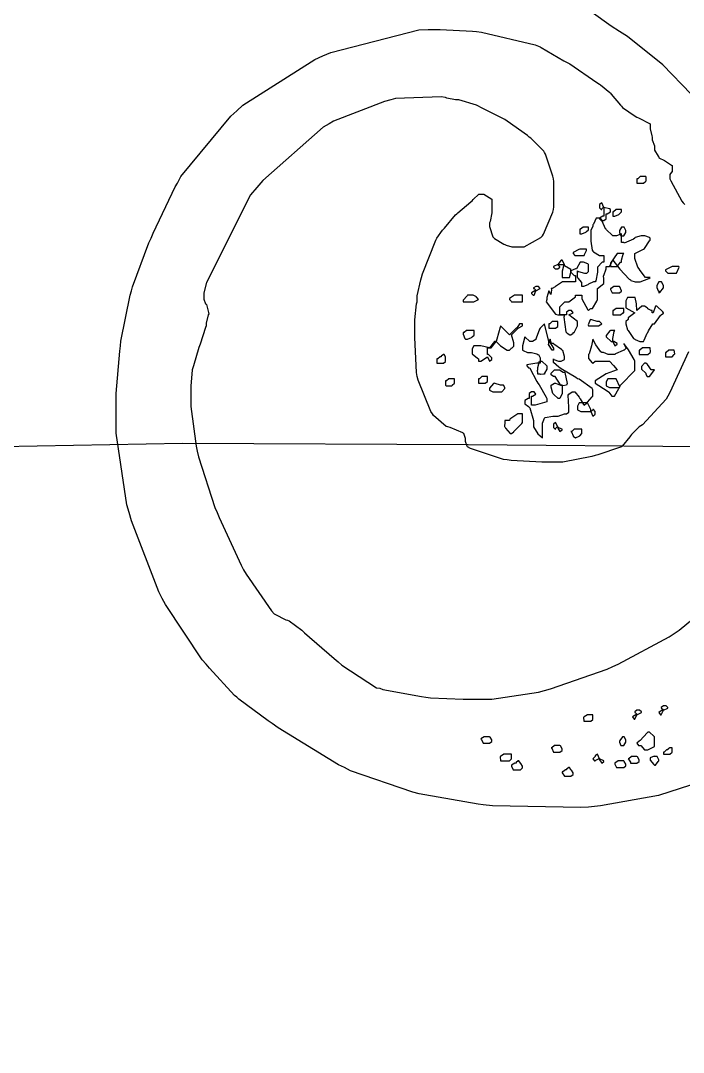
# Model space of a CAD drawing. Extents: x 71 to 283, y 22 to 328.
# Drawn here: x 103.49 to 114.13, y 54.16 to 70.73 of the extents above; entities that cross this region are included whole.
import ezdxf

# ---------------------------------------------------------------- set-up
doc = ezdxf.new("R2010")
doc.units = 0
doc.header["$MEASUREMENT"] = 0

msp = doc.modelspace()

# ---------------------------------------------------------------- linework, layer by layer
at = {"color": 7}
for points in [[(114.256, 69.5494), (113.797, 70.0222), (113.234, 70.4769), (113.101, 70.5556), (112.969, 70.6438), (111.759, 71.5176)], [(114.573, 58.5611), (113.731, 58.2884), (112.799, 58.1201), (112.606, 58.1021), (112.482, 58.094), (111.063, 58.1215), (110.913, 58.1381), (110.833, 58.1477), (109.978, 58.2979), (109.89, 58.3145), (109.784, 58.342), (108.788, 58.6853), (108.692, 58.7375), (108.593, 58.7816), (107.623, 59.3729), (107.527, 59.4431), (107.465, 59.4872), (106.996, 59.8318), (106.962, 59.866), (106.926, 59.8936), (106.521, 60.3345), (106.469, 60.3952), (106.407, 60.4668), (105.815, 61.3572), (105.763, 61.4535), (105.709, 61.5597), (105.268, 62.6981), (105.234, 62.8304), (105.198, 62.9543), (105.022, 64.105), (105.022, 64.4881), (105.022, 64.7442), (105.082, 65.4223), (105.092, 65.5105), (105.1, 65.5821), (105.251, 66.3222), (105.268, 66.3924), (105.286, 66.4545), (105.551, 67.1615), (105.587, 67.2402), (105.621, 67.3199), (105.974, 68.06), (106.01, 68.1221), (106.062, 68.2279), (106.864, 69.1967), (106.962, 69.2848), (107.059, 69.373), (108.215, 70.1065), (108.339, 70.1668), (108.471, 70.2208), (109.881, 70.5831), (110.031, 70.5915), (110.225, 70.5915), (110.746, 70.5651), (110.808, 70.5556), (110.887, 70.5474), (111.75, 70.3446), (111.831, 70.309), (111.847, 70.3005), (112.209, 70.0885), (112.254, 70.0624), (112.306, 70.0359), (112.739, 69.7357), (112.783, 69.7096), (112.799, 69.7011), (112.95, 69.5773), (112.959, 69.5674), (112.968, 69.5508), (113.117, 69.3745), (113.135, 69.3568), (113.152, 69.3388), (113.356, 69.1981), (113.382, 69.1804), (113.409, 69.172), (113.594, 69.0728), (113.594, 69.0383), (113.594, 68.9942), (113.621, 68.8799), (113.63, 68.8619), (113.63, 68.8178), (113.665, 68.7186), (113.665, 68.6855), (113.665, 68.6513), (113.725, 68.5546), (113.735, 68.5451), (113.735, 68.5285), (113.823, 68.4844), (113.841, 68.4749), (113.858, 68.4664), (113.938, 68.4128), (113.947, 68.4029), (113.947, 68.3768), (113.947, 68.3189), (113.947, 68.2985), (113.938, 68.2985), (113.911, 68.2625), (113.911, 68.2625), (113.911, 68.2459), (113.911, 68.2061), (113.911, 68.1923), (113.929, 68.1577), (114.106, 67.8311), (114.124, 67.8035), (114.15, 67.7774)], [(114.212, 65.4142), (113.911, 64.7608), (113.877, 64.6987), (113.85, 64.6546), (113.47, 64.2415), (113.418, 64.2056), (113.409, 64.1974), (113.294, 64.0828), (113.278, 64.0652), (113.268, 64.0472), (113.144, 63.8983), (113.135, 63.8888), (113.117, 63.8803), (112.757, 63.7565), (112.713, 63.7466), (112.659, 63.73), (112.196, 63.6404), (112.043, 63.6404), (111.857, 63.6404), (111.362, 63.6683), (111.301, 63.6764), (111.239, 63.6859), (110.71, 63.8623), (110.666, 63.8888), (110.657, 63.8983), (110.632, 63.9699), (110.632, 63.9932), (110.632, 64.0211), (110.604, 64.0994), (110.596, 64.0994), (110.586, 64.1092), (110.383, 64.1974), (110.349, 64.2056), (110.322, 64.2151), (110.119, 64.3915), (110.103, 64.4179), (110.075, 64.4536), (109.872, 64.9566), (109.854, 65.0173), (109.845, 65.0794), (109.82, 65.6414), (109.82, 65.829), (109.82, 65.9268), (109.845, 66.1818), (109.854, 66.216), (109.854, 66.3141), (109.916, 66.5702), (109.926, 66.6048), (109.942, 66.6669), (110.155, 67.2056), (110.173, 67.2402), (110.173, 67.2402), (110.261, 67.364), (110.279, 67.3806), (110.295, 67.3985), (110.472, 67.6106), (110.49, 67.6271), (110.506, 67.6451), (110.719, 67.8229), (110.736, 67.8395), (110.754, 67.8575), (110.847, 67.9457), (110.878, 67.9457), (110.923, 67.9457), (111.055, 67.867), (111.055, 67.8395), (111.055, 67.8049), (111.055, 67.7252), (111.055, 67.6973), (111.055, 67.6451), (111.027, 67.5047), (111.019, 67.4867), (111.019, 67.4261), (111.071, 67.2578), (111.089, 67.2402), (111.097, 67.2317), (111.248, 67.1435), (111.265, 67.134), (111.283, 67.1255), (111.376, 67.098), (111.408, 67.098), (111.424, 67.098), (111.464, 67.098), (111.478, 67.098), (111.574, 67.098), (111.839, 67.2483), (111.867, 67.2744), (111.883, 67.3019), (112.033, 67.6533), (112.043, 67.6973), (112.051, 67.7414), (112.051, 68.1482), (112.043, 68.1923), (112.033, 68.2364), (111.917, 68.5892), (111.901, 68.6153), (111.891, 68.6333), (111.68, 68.8453), (111.654, 68.8619), (111.627, 68.8894), (111.3, 69.1183), (111.265, 69.1444), (111.23, 69.1624), (110.877, 69.3388), (110.842, 69.3568), (110.807, 69.3745), (110.526, 69.4612), (110.526, 69.4612), (110.472, 69.4612), (110.33, 69.4891), (110.313, 69.4972), (110.242, 69.5067), (109.51, 69.4792), (109.431, 69.4612), (109.334, 69.4351), (108.514, 69.1183), (108.443, 69.0742), (108.345, 69.0217), (107.377, 68.1662), (107.28, 68.0501), (107.182, 67.9358), (106.477, 66.5261), (106.433, 66.3582), (106.433, 66.3402), (106.433, 66.3004), (106.433, 66.2862), (106.433, 66.2601), (106.459, 66.1818), (106.469, 66.1818), (106.477, 66.1734), (106.511, 66.0231), (106.503, 66.0054), (106.503, 66.0054), (106.469, 65.8731), (106.469, 65.829), (106.459, 65.8026), (106.371, 65.538), (106.363, 65.5105), (106.353, 65.4844), (106.265, 65.1852), (106.256, 65.1577), (106.247, 65.1235), (106.222, 64.8589), (106.222, 64.7707), (106.222, 64.5322), (106.309, 63.8969), (106.327, 63.8168), (106.345, 63.7286), (106.609, 62.9102), (106.645, 62.8304), (106.679, 62.7518), (107.032, 61.9841), (107.068, 61.9125), (107.112, 61.8423), (107.517, 61.251), (107.561, 61.2069), (107.57, 61.1988), (107.746, 61.1106), (107.774, 61.1008), (107.8, 61.0926), (108.002, 60.9424), (108.02, 60.9244), (108.046, 60.8983), (108.523, 60.4848), (108.585, 60.4312), (108.646, 60.3786), (109.201, 60.0177), (109.255, 60.0082), (109.307, 59.9902), (109.925, 59.8759), (109.996, 59.866), (110.067, 59.8579), (110.596, 59.8318), (110.772, 59.8318), (111.053, 59.8318), (111.803, 59.9461), (111.901, 59.9722), (111.997, 59.9997), (112.907, 60.3169), (112.995, 60.361), (113.083, 60.3966), (113.903, 60.8376), (113.983, 60.8902), (114.062, 60.9438), (114.705, 61.4715)]]:
    msp.add_lwpolyline(points, dxfattribs=at)
at = {"color": 44}
msp.add_lwpolyline([(102, 63.8722), (106.088, 63.9452), (110.672, 63.923), (114.424, 63.8926), (115.675, 63.8888), (116.377, 63.8859), (118.486, 64.0652), (120.654, 64.5513), (122.26, 65.2459), (123.388, 66.0453), (124.12, 66.8457), (124.54, 67.5446), (124.732, 68.0392), (124.777, 68.2265), (124.777, 68.2265), (120.333, 38.3124)], dxfattribs=at)
at = {"color": 7}
for points in [[(113.524, 68.2265), (113.506, 68.2265), (113.454, 68.2265), (113.454, 68.2265), (113.436, 68.2265), (113.395, 68.1923), (113.382, 68.1923), (113.382, 68.1757), (113.382, 68.1359), (113.382, 68.1221), (113.382, 68.1221), (113.409, 68.1221), (113.418, 68.1221), (113.418, 68.1221), (113.47, 68.1221), (113.488, 68.1221), (113.524, 68.1563), (113.532, 68.1662), (113.532, 68.2184), (113.524, 68.2265)], [(112.853, 67.7333), (112.819, 67.8035), (112.819, 67.8035), (112.783, 67.7788), (112.783, 67.7693), (112.783, 67.7693), (112.783, 67.7429), (112.783, 67.7333), (112.783, 67.7252), (112.809, 67.6973), (112.819, 67.6973), (112.819, 67.7072), (112.843, 67.7333), (112.853, 67.7333), (112.853, 67.6988), (112.853, 67.6204), (112.853, 67.5929), (112.835, 67.5929), (112.783, 67.5569), (112.783, 67.5569), (112.783, 67.5488), (112.809, 67.521), (112.819, 67.521), (112.819, 67.521), (112.843, 67.521), (112.853, 67.521), (112.853, 67.521), (112.889, 67.5488), (112.889, 67.5569), (112.889, 67.5749), (112.889, 67.6148), (112.889, 67.6271), (112.905, 67.6271), (112.959, 67.6631), (112.959, 67.6631), (112.959, 67.6631), (112.959, 67.6892), (112.959, 67.6973), (112.941, 67.7072), (112.853, 67.7333), (112.853, 67.7333)], [(113.135, 67.6973), (113.117, 67.6973), (113.065, 67.6973), (113.065, 67.6973), (113.047, 67.6973), (113.007, 67.6631), (112.995, 67.6631), (112.995, 67.6465), (112.995, 67.6067), (112.995, 67.5929), (112.995, 67.5929), (113.02, 67.5929), (113.029, 67.5929), (113.029, 67.5929), (113.091, 67.619), (113.101, 67.6271), (113.135, 67.6631), (113.135, 67.6631), (113.135, 67.6973), (113.135, 67.6973)], [(111.971, 66.3924), (111.971, 66.3924), (111.937, 66.2876), (111.937, 66.252), (111.927, 66.2174), (112.077, 66.015), (112.113, 66.0054), (112.139, 66.0054), (112.199, 66.0054), (112.219, 66.0054), (112.209, 65.9709), (112.244, 65.7324), (112.254, 65.7229), (112.262, 65.7144), (112.308, 65.6869), (112.324, 65.6869), (112.324, 65.6869), (112.36, 65.7144), (112.36, 65.7229), (112.376, 65.7229), (112.43, 65.829), (112.43, 65.8633), (112.43, 65.8992), (112.29, 66.0054), (112.29, 66.0054), (112.36, 66.0396), (112.36, 66.0396), (112.332, 66.0756), (112.324, 66.0756), (112.324, 66.0756), (112.298, 66.0756), (112.29, 66.0756), (112.29, 66.0756), (112.254, 66.0495), (112.254, 66.0396), (112.254, 66.0396), (112.254, 66.0054), (112.254, 66.0054), (112.226, 66.0054), (112.167, 66.0054), (112.147, 66.0054), (112.147, 66.0315), (112.147, 66.0908), (112.147, 66.1098), (112.147, 66.1377), (112.226, 66.216), (112.254, 66.216), (112.288, 66.216), (112.396, 66.2961), (112.396, 66.3222), (112.422, 66.3222), (112.48, 66.3222), (112.5, 66.3222), (112.5, 66.2615), (112.597, 66.0852), (112.606, 66.0756), (112.606, 66.0756), (112.632, 66.1017), (112.642, 66.1098), (112.668, 66.1098), (112.739, 66.2259), (112.748, 66.252), (112.748, 66.2961), (112.748, 66.3952), (112.748, 66.4284), (112.748, 66.4284), (112.853, 66.5081), (112.853, 66.5346), (112.853, 66.5346), (112.853, 66.5607), (112.853, 66.5688), (112.853, 66.5868), (112.846, 66.6337), (112.853, 66.639), (112.853, 66.639), (112.889, 66.7466), (112.889, 66.7812), (112.889, 66.7812), (112.915, 66.7812), (112.925, 66.7812), (112.941, 66.7812), (112.995, 66.8874), (112.995, 66.8874), (112.995, 66.8874), (113.109, 66.7424), (113.26, 66.5787), (113.278, 66.5688), (113.286, 66.5607), (113.357, 66.5346), (113.382, 66.5346), (113.435, 66.5346), (113.576, 66.5882), (113.594, 66.6048), (113.594, 66.6048), (113.558, 66.6048), (113.558, 66.6048), (113.523, 66.6048), (113.435, 66.7191), (113.418, 66.7452), (113.4, 66.7727), (113.348, 66.9121), (113.348, 66.9576), (113.348, 66.9576), (113.348, 66.9837), (113.348, 66.9918), (113.348, 66.9918), (113.479, 67.0553), (113.488, 67.0638), (113.505, 67.0733), (113.585, 67.1961), (113.594, 67.2042), (113.594, 67.2042), (113.594, 67.2317), (113.594, 67.2402), (113.585, 67.2497), (113.512, 67.2744), (113.488, 67.2744), (113.453, 67.2744), (113.356, 67.2497), (113.348, 67.2402), (113.33, 67.2222), (113.18, 67.1601), (113.171, 67.1682), (113.171, 67.1682), (113.144, 67.1682), (113.135, 67.1682), (113.135, 67.2042), (113.135, 67.2842), (113.135, 67.3104), (113.126, 67.3019), (113.053, 67.2744), (113.029, 67.2744), (113.029, 67.2744), (113.003, 67.2744), (112.995, 67.2744), (112.985, 67.2842), (112.897, 67.3724), (112.889, 67.3806), (112.879, 67.3901), (112.827, 67.5128), (112.819, 67.521), (112.819, 67.5308), (112.783, 67.5569), (112.783, 67.5569), (112.783, 67.5569), (112.757, 67.5569), (112.748, 67.5569), (112.73, 67.5569), (112.685, 67.4606), (112.677, 67.4508), (112.677, 67.4247), (112.642, 67.3654), (112.642, 67.3446), (112.642, 67.3185), (112.642, 67.2606), (112.642, 67.2402), (112.642, 67.1876), (112.667, 67.0458), (112.677, 67.0278), (112.685, 67.0197), (112.784, 66.9576), (112.819, 66.9576), (112.819, 66.9576), (112.853, 66.9576), (112.853, 66.9576), (112.853, 66.9315), (112.853, 66.8722), (112.853, 66.8514), (112.827, 66.8514), (112.748, 66.7727), (112.748, 66.7452), (112.748, 66.693), (112.721, 66.5522), (112.713, 66.5346), (112.685, 66.5346), (112.606, 66.4986), (112.606, 66.4986), (112.597, 66.4905), (112.524, 66.4626), (112.5, 66.4626), (112.5, 66.4626), (112.5, 66.4905), (112.5, 66.4986), (112.5, 66.5261), (112.438, 66.5963), (112.43, 66.6048), (112.43, 66.6323), (112.43, 66.6916), (112.43, 66.711), (112.447, 66.7025), (112.54, 66.675), (112.572, 66.675), (112.58, 66.675), (112.606, 66.7025), (112.606, 66.711), (112.606, 66.7371), (112.606, 66.7964), (112.606, 66.8154), (112.597, 66.8253), (112.524, 66.8514), (112.5, 66.8514), (112.474, 66.8514), (112.415, 66.7452), (112.396, 66.7452), (112.324, 66.711), (112.324, 66.693), (112.378, 66.639), (112.396, 66.639), (112.396, 66.6129), (112.396, 66.5551), (112.396, 66.5346), (112.368, 66.5346), (112.309, 66.5346), (112.29, 66.5346), (112.262, 66.5346), (112.183, 66.5346), (112.183, 66.5346), (112.174, 66.5261), (112.077, 66.4626), (112.077, 66.4626), (112.068, 66.4545), (112.022, 66.4284), (112.007, 66.4284), (112.01, 66.4062), (112.001, 66.3317), (111.971, 66.3924), (111.971, 66.3924)], [(112.606, 67.4165), (112.588, 67.4165), (112.548, 67.4165), (112.536, 67.4165), (112.518, 67.4165), (112.478, 67.3806), (112.466, 67.3806), (112.466, 67.364), (112.466, 67.3241), (112.466, 67.3104), (112.466, 67.3104), (112.491, 67.3104), (112.5, 67.3104), (112.5, 67.3104), (112.562, 67.3365), (112.572, 67.3446), (112.572, 67.3446), (112.606, 67.3724), (112.606, 67.3806), (112.606, 67.3806), (112.606, 67.4165), (112.606, 67.4165)], [(113.206, 67.3446), (113.206, 67.3626), (113.18, 67.4165), (113.171, 67.4165), (113.171, 67.4165), (113.144, 67.4165), (113.135, 67.4165), (113.135, 67.4165), (113.101, 67.3626), (113.101, 67.3446), (113.101, 67.3283), (113.126, 67.2744), (113.135, 67.2744), (113.135, 67.2744), (113.162, 67.2744), (113.171, 67.2744), (113.171, 67.2744), (113.206, 67.3283), (113.206, 67.3446)], [(112.572, 67.0638), (112.544, 67.0638), (112.485, 67.0638), (112.466, 67.0638), (112.448, 67.0553), (112.36, 67.0084), (112.36, 66.9918), (112.36, 66.9918), (112.386, 66.9576), (112.396, 66.9576), (112.396, 66.9576), (112.42, 66.9576), (112.43, 66.9576), (112.456, 66.9576), (112.515, 66.9576), (112.536, 66.9576), (112.544, 66.9756), (112.572, 67.0415), (112.572, 67.0638)], [(113.171, 66.9918), (113.153, 66.9918), (113.114, 66.9918), (113.101, 66.9918), (113.065, 66.9918), (112.959, 66.8348), (112.959, 66.7812), (112.985, 66.7812), (113.044, 66.7812), (113.065, 66.7812), (113.073, 66.7907), (113.119, 66.8514), (113.135, 66.8514), (113.135, 66.8874), (113.162, 66.9837), (113.171, 66.9918)], [(112.113, 66.8154), (112.043, 66.7812), (112.043, 66.7727), (112.068, 66.7452), (112.077, 66.7452), (112.077, 66.7452), (112.103, 66.7452), (112.113, 66.7452), (112.113, 66.7452), (112.147, 66.7727), (112.147, 66.7812), (112.138, 66.7812), (112.113, 66.8073), (112.113, 66.8154), (112.139, 66.8154), (112.199, 66.8154), (112.219, 66.8154), (112.209, 66.8073), (112.183, 66.7082), (112.183, 66.675), (112.183, 66.6584), (112.183, 66.6048), (112.183, 66.6048), (112.183, 66.6048), (112.209, 66.6048), (112.219, 66.6048), (112.236, 66.6048), (112.29, 66.6048), (112.29, 66.6048), (112.298, 66.6048), (112.324, 66.6845), (112.324, 66.711), (112.324, 66.7371), (112.219, 66.7964), (112.219, 66.8154), (112.219, 66.8154), (112.183, 66.8874), (112.183, 66.8874), (112.165, 66.8874), (112.113, 66.8154), (112.113, 66.8154)], [(114.053, 66.7812), (114.026, 66.7812), (113.967, 66.7812), (113.947, 66.7812), (113.929, 66.7727), (113.841, 66.7272), (113.841, 66.711), (113.841, 66.711), (113.867, 66.6845), (113.877, 66.675), (113.877, 66.675), (113.902, 66.675), (113.911, 66.675), (113.938, 66.675), (113.997, 66.675), (114.017, 66.675), (114.026, 66.6845), (114.062, 66.7727), (114.053, 66.7812)], [(111.76, 66.3924), (111.742, 66.3924), (111.69, 66.3582), (111.69, 66.3582), (111.69, 66.3497), (111.715, 66.3222), (111.724, 66.3222), (111.733, 66.3222), (111.76, 66.3924), (111.76, 66.3924), (111.831, 66.4284), (111.831, 66.4284), (111.803, 66.4626), (111.795, 66.4626), (111.795, 66.4626), (111.768, 66.4626), (111.76, 66.4626), (111.76, 66.4626), (111.724, 66.4379), (111.724, 66.4284), (111.733, 66.4284), (111.76, 66.4023), (111.76, 66.3924)], [(112.995, 66.3582), (113.021, 66.3582), (113.08, 66.3582), (113.101, 66.3582), (113.101, 66.3582), (113.135, 66.3843), (113.135, 66.3924), (113.135, 66.3924), (113.109, 66.4545), (113.101, 66.4626), (113.083, 66.4626), (113.042, 66.4626), (113.029, 66.4626), (113.012, 66.4626), (112.971, 66.4284), (112.959, 66.4284), (112.959, 66.4118), (112.985, 66.3582), (112.995, 66.3582)], [(113.807, 66.4626), (113.807, 66.4806), (113.779, 66.5346), (113.771, 66.5346), (113.771, 66.5346), (113.743, 66.5346), (113.735, 66.5346), (113.735, 66.5346), (113.701, 66.4806), (113.701, 66.4626), (113.701, 66.4464), (113.725, 66.3924), (113.735, 66.3924), (113.735, 66.3924), (113.735, 66.3677), (113.735, 66.3582), (113.753, 66.3677), (113.807, 66.4393), (113.807, 66.4626)], [(110.596, 66.216), (110.596, 66.216), (110.596, 66.216), (110.596, 66.216), (110.63, 66.216), (110.709, 66.216), (110.736, 66.216), (110.763, 66.216), (110.842, 66.252), (110.842, 66.252), (110.842, 66.252), (110.816, 66.2781), (110.808, 66.2862), (110.808, 66.2961), (110.754, 66.3222), (110.736, 66.3222), (110.736, 66.3222), (110.683, 66.3222), (110.666, 66.3222), (110.657, 66.3141), (110.596, 66.2411), (110.596, 66.216)], [(111.548, 66.3222), (111.548, 66.3222), (111.548, 66.3222), (111.548, 66.3222), (111.52, 66.3222), (111.442, 66.3222), (111.442, 66.3222), (111.416, 66.3222), (111.337, 66.27), (111.337, 66.252), (111.337, 66.252), (111.362, 66.2259), (111.372, 66.216), (111.372, 66.216), (111.398, 66.216), (111.408, 66.216), (111.408, 66.216), (111.512, 66.216), (111.548, 66.216), (111.548, 66.216), (111.548, 66.2961), (111.548, 66.3222), (111.548, 66.3222), (111.548, 66.3222), (111.548, 66.3222)], [(113.701, 66.1458), (113.683, 66.1458), (113.643, 66.0396), (113.63, 66.0396), (113.63, 66.0396), (113.63, 66.0672), (113.63, 66.0756), (113.612, 66.0756), (113.558, 66.1017), (113.558, 66.1098), (113.549, 66.1197), (113.503, 66.1458), (113.488, 66.1458), (113.461, 66.1458), (113.382, 66.0756), (113.382, 66.0756), (113.382, 66.0756), (113.377, 66.1818), (113.355, 66.2862), (113.348, 66.2862), (113.32, 66.2862), (113.261, 66.2862), (113.242, 66.2862), (113.232, 66.2862), (113.206, 66.234), (113.206, 66.216), (113.206, 66.1995), (113.206, 66.1596), (113.206, 66.1458), (113.206, 66.1197), (113.348, 66.0396), (113.348, 66.0396), (113.348, 66.0396), (113.242, 65.9613), (113.242, 65.9335), (113.206, 65.8992), (113.206, 65.8647), (113.232, 65.7669), (113.242, 65.7571), (113.242, 65.7571), (113.33, 65.6262), (113.348, 65.6167), (113.356, 65.6086), (113.429, 65.5807), (113.454, 65.5807), (113.454, 65.5807), (113.488, 65.5807), (113.488, 65.5807), (113.497, 65.5987), (113.549, 65.7144), (113.558, 65.7229), (113.567, 65.7504), (113.64, 65.8633), (113.665, 65.8633), (113.665, 65.8633), (113.761, 65.997), (113.771, 66.0054), (113.771, 66.0054), (113.807, 66.0315), (113.807, 66.0396), (113.797, 66.0576), (113.701, 66.1458), (113.701, 66.1458)], [(113.171, 66.1098), (113.144, 66.1098), (113.085, 66.1098), (113.065, 66.1098), (113.047, 66.1098), (113.007, 66.0756), (112.995, 66.0756), (112.995, 66.059), (112.995, 66.0192), (112.995, 66.0054), (112.995, 66.0054), (113.02, 66.0054), (113.029, 66.0054), (113.029, 66.0054), (113.083, 66.0054), (113.101, 66.0054), (113.117, 66.0054), (113.158, 66.0396), (113.171, 66.0396), (113.171, 66.0576), (113.171, 66.1098), (113.171, 66.1098)], [(111.125, 65.5807), (111.125, 65.5807), (111.191, 65.5105), (111.3, 65.4403), (111.337, 65.4403), (111.337, 65.4403), (111.362, 65.4678), (111.372, 65.4763), (111.38, 65.4763), (111.408, 65.5024), (111.408, 65.5105), (111.408, 65.5546), (111.372, 65.6869), (111.372, 65.6869), (111.478, 65.7931), (111.548, 65.829), (111.548, 65.829), (111.548, 65.8551), (111.548, 65.8633), (111.548, 65.8633), (111.522, 65.8633), (111.514, 65.8633), (111.496, 65.8633), (111.454, 65.7931), (111.442, 65.7931), (111.337, 65.6869), (111.337, 65.6869), (111.204, 65.8206), (111.195, 65.829), (111.186, 65.811), (111.133, 65.6167), (111.125, 65.5807), (111.097, 65.5807), (111.019, 65.4763), (111.019, 65.4763), (111.019, 65.4763), (110.878, 65.5105), (110.878, 65.5105), (110.851, 65.5105), (110.792, 65.5105), (110.772, 65.5105), (110.763, 65.5105), (110.736, 65.4583), (110.736, 65.4403), (110.736, 65.4403), (110.736, 65.4142), (110.736, 65.4043), (110.736, 65.3782), (110.824, 65.3094), (110.842, 65.2999), (110.842, 65.2999), (110.842, 65.2734), (110.842, 65.2639), (110.877, 65.2639), (110.985, 65.3341), (110.985, 65.3341), (111.019, 65.2639), (111.019, 65.2639), (111.055, 65.2914), (111.055, 65.2999), (111.055, 65.3175), (111.001, 65.3701), (110.985, 65.3701), (110.985, 65.3976), (110.985, 65.4569), (110.985, 65.4763), (110.985, 65.4763), (111.009, 65.4763), (111.019, 65.4763), (111.045, 65.4763), (111.125, 65.5807), (111.125, 65.5807)], [(111.971, 65.5807), (111.901, 65.8633), (111.901, 65.8633), (111.839, 65.8026), (111.831, 65.7931), (111.821, 65.7765), (111.768, 65.6347), (111.76, 65.6167), (111.76, 65.6086), (111.706, 65.5807), (111.69, 65.5807), (111.662, 65.5807), (111.584, 65.6527), (111.584, 65.6527), (111.584, 65.6527), (111.548, 65.5105), (111.548, 65.5105), (111.548, 65.4939), (111.548, 65.454), (111.548, 65.4403), (111.556, 65.4322), (111.629, 65.4043), (111.654, 65.4043), (111.689, 65.4043), (111.777, 65.3796), (111.795, 65.3701), (111.803, 65.3701), (111.831, 65.3175), (111.831, 65.2999), (111.831, 65.2819), (111.831, 65.242), (111.831, 65.2279), (111.777, 65.2279), (111.618, 65.2032), (111.618, 65.1937), (111.618, 65.1852), (111.645, 65.1577), (111.654, 65.1577), (111.662, 65.1496), (111.777, 64.9386), (111.795, 64.9111), (111.813, 64.885), (111.927, 64.6825), (111.937, 64.6645), (111.937, 64.6645), (111.937, 64.6384), (111.937, 64.6285), (111.937, 64.612), (111.75, 64.5583), (111.69, 64.5583), (111.69, 64.5943), (111.69, 64.6726), (111.69, 64.6987), (111.706, 64.6987), (111.76, 64.7347), (111.76, 64.7347), (111.76, 64.7347), (111.733, 64.7707), (111.724, 64.7707), (111.724, 64.7707), (111.698, 64.7707), (111.69, 64.7707), (111.69, 64.7707), (111.654, 64.7442), (111.654, 64.7347), (111.654, 64.7181), (111.654, 64.6783), (111.654, 64.6645), (111.636, 64.6645), (111.584, 64.6285), (111.584, 64.6285), (111.584, 64.6285), (111.584, 64.6038), (111.584, 64.5943), (111.584, 64.5763), (111.645, 64.5322), (111.654, 64.5223), (111.662, 64.5142), (111.724, 64.3103), (111.724, 64.2415), (111.724, 64.2056), (111.795, 64.0965), (111.867, 64.0292), (111.867, 64.0292), (111.867, 64.0292), (111.867, 64.189), (111.867, 64.2415), (111.867, 64.2676), (111.901, 64.346), (111.901, 64.346), (111.909, 64.3558), (112.034, 64.3819), (112.077, 64.3819), (112.121, 64.3819), (112.22, 64.4179), (112.254, 64.4179), (112.254, 64.4179), (112.29, 64.444), (112.29, 64.4521), (112.29, 64.5238), (112.28, 64.7181), (112.29, 64.7347), (112.29, 64.7347), (112.342, 64.7707), (112.36, 64.7707), (112.386, 64.7707), (112.456, 64.6825), (112.466, 64.6645), (112.474, 64.6561), (112.527, 64.5679), (112.536, 64.5583), (112.536, 64.5583), (112.572, 64.5859), (112.572, 64.5943), (112.588, 64.6038), (112.667, 64.6906), (112.677, 64.6987), (112.677, 64.7266), (112.677, 64.7859), (112.677, 64.8049), (112.667, 64.8229), (112.456, 64.9732), (112.43, 64.9813), (112.402, 64.9993), (112.165, 65.1411), (112.147, 65.1577), (112.13, 65.1676), (112.043, 65.2406), (112.043, 65.2639), (112.043, 65.2639), (112.043, 65.2914), (112.043, 65.2999), (112.051, 65.2914), (112.123, 65.2639), (112.147, 65.2639), (112.165, 65.2639), (112.219, 65.2914), (112.219, 65.2999), (112.219, 65.3355), (112.191, 65.4322), (112.183, 65.4403), (112.174, 65.4498), (112.051, 65.538), (112.043, 65.5465), (112.043, 65.5465), (112.015, 65.5465), (112.007, 65.5465), (112.007, 65.5645), (111.989, 65.6167), (111.971, 65.5807), (111.971, 65.5807)], [(111.971, 65.7931), (111.971, 65.7931), (111.971, 65.7931), (111.971, 65.7931), (111.997, 65.7931), (112.057, 65.7931), (112.077, 65.7931), (112.077, 65.7931), (112.113, 65.8206), (112.113, 65.829), (112.113, 65.829), (112.113, 65.8827), (112.113, 65.8992), (112.095, 65.8992), (112.055, 65.8992), (112.043, 65.8992), (112.025, 65.8992), (111.984, 65.8633), (111.971, 65.8633), (111.971, 65.8467), (111.971, 65.8068), (111.971, 65.7931)], [(112.606, 65.829), (112.606, 65.829), (112.642, 65.829), (112.642, 65.829), (112.668, 65.829), (112.728, 65.829), (112.748, 65.829), (112.765, 65.829), (112.819, 65.8633), (112.819, 65.8633), (112.819, 65.8633), (112.791, 65.8908), (112.783, 65.8992), (112.747, 65.8992), (112.659, 65.9253), (112.642, 65.9335), (112.632, 65.9253), (112.598, 65.8453), (112.606, 65.829), (112.606, 65.829), (112.606, 65.829), (112.606, 65.829)], [(110.632, 65.6167), (110.632, 65.6167), (110.666, 65.6167), (110.666, 65.6167), (110.666, 65.6167), (110.727, 65.6442), (110.736, 65.6527), (110.736, 65.6527), (110.772, 65.6788), (110.772, 65.6869), (110.772, 65.6869), (110.772, 65.7408), (110.772, 65.7571), (110.745, 65.7571), (110.685, 65.7571), (110.666, 65.7571), (110.648, 65.7571), (110.608, 65.7229), (110.596, 65.7229), (110.596, 65.6967), (110.622, 65.6262), (110.632, 65.6167)], [(112.995, 65.5807), (112.995, 65.6248), (113.02, 65.7408), (113.029, 65.7571), (113.012, 65.7571), (112.971, 65.7571), (112.959, 65.7571), (112.95, 65.749), (112.889, 65.6773), (112.889, 65.6527), (112.889, 65.6527), (112.968, 65.5807), (112.995, 65.5807), (113.029, 65.5105), (113.029, 65.5105), (113.065, 65.538), (113.065, 65.5465), (113.065, 65.5465), (113.012, 65.5807), (112.995, 65.5807)], [(112.043, 65.4403), (112.025, 65.4403), (111.963, 65.5313), (111.971, 65.5465), (111.971, 65.5465), (111.971, 65.5726), (111.971, 65.5807), (111.979, 65.5726), (112.043, 65.4734), (112.043, 65.4403), (112.043, 65.4403), (112.043, 65.4403), (112.043, 65.4403)], [(113.101, 64.8409), (113.117, 64.8765), (113.348, 65.115), (113.348, 65.1937), (113.348, 65.2117), (113.348, 65.2515), (113.348, 65.2639), (113.338, 65.2914), (113.246, 65.4459), (113.171, 65.5465), (113.171, 65.5465), (113.206, 65.4763), (113.206, 65.4678), (113.18, 65.4403), (113.171, 65.4403), (113.162, 65.4322), (113.038, 65.3796), (113.029, 65.3701), (113.012, 65.3701), (112.971, 65.3701), (112.959, 65.3701), (112.923, 65.3701), (112.845, 65.4043), (112.819, 65.4043), (112.801, 65.4142), (112.721, 65.5242), (112.677, 65.6167), (112.677, 65.6167), (112.677, 65.6167), (112.655, 65.5066), (112.615, 65.3796), (112.606, 65.3701), (112.606, 65.3701), (112.606, 65.3341), (112.606, 65.3341), (112.606, 65.308), (112.667, 65.2378), (112.677, 65.2279), (112.713, 65.2639), (112.713, 65.2639), (112.845, 65.2639), (112.889, 65.2639), (112.889, 65.2639), (112.915, 65.2639), (112.925, 65.2639), (112.945, 65.2639), (113.007, 65.1937), (113.065, 65.1235), (113.065, 65.1235), (113.065, 65.1235), (112.889, 65.0572), (112.713, 64.9482), (112.713, 64.9111), (112.713, 64.9111), (112.907, 64.7883), (112.925, 64.7707), (112.933, 64.7622), (112.978, 64.6987), (112.995, 64.6987), (113.021, 64.6987), (113.091, 64.8243), (113.101, 64.8409)], [(113.594, 65.4763), (113.594, 65.4763), (113.594, 65.4763), (113.594, 65.4763), (113.567, 65.4763), (113.508, 65.4763), (113.488, 65.4763), (113.47, 65.4763), (113.43, 65.4403), (113.418, 65.4403), (113.418, 65.4237), (113.418, 65.3838), (113.418, 65.3701), (113.418, 65.3701), (113.444, 65.3701), (113.454, 65.3701), (113.48, 65.3701), (113.538, 65.3701), (113.558, 65.3701), (113.594, 65.4043), (113.603, 65.4142), (113.596, 65.4763), (113.594, 65.4763)], [(110.173, 65.2279), (110.173, 65.2279), (110.173, 65.2279), (110.173, 65.2279), (110.199, 65.2279), (110.258, 65.2279), (110.279, 65.2279), (110.279, 65.2279), (110.313, 65.2558), (110.313, 65.2639), (110.313, 65.2639), (110.313, 65.3175), (110.313, 65.3341), (110.313, 65.3341), (110.287, 65.3701), (110.279, 65.3701), (110.279, 65.3701), (110.243, 65.344), (110.243, 65.3341), (110.225, 65.3341), (110.185, 65.2999), (110.173, 65.2999), (110.173, 65.2819), (110.173, 65.242), (110.173, 65.2279)], [(113.983, 65.4403), (113.965, 65.4403), (113.911, 65.4403), (113.911, 65.4403), (113.894, 65.4403), (113.853, 65.4043), (113.841, 65.4043), (113.841, 65.3881), (113.841, 65.3479), (113.841, 65.3341), (113.841, 65.3341), (113.867, 65.3341), (113.877, 65.3341), (113.877, 65.3341), (113.929, 65.3341), (113.947, 65.3341), (113.983, 65.3701), (113.991, 65.3796), (113.983, 65.4403), (113.983, 65.4403)], [(111.831, 65.2639), (111.857, 65.2639), (111.937, 65.1852), (111.937, 65.1577), (111.937, 65.1316), (111.901, 65.0723), (111.901, 65.0515), (111.883, 65.0515), (111.836, 65.0462), (111.831, 65.0515), (111.831, 65.0515), (111.803, 65.0515), (111.795, 65.0515), (111.795, 65.0695), (111.788, 65.1164), (111.795, 65.1235), (111.795, 65.1591), (111.821, 65.2639), (111.831, 65.2639)], [(112.183, 64.8751), (112.156, 64.885), (112.07, 65.0173), (112.043, 65.0173), (112.043, 65.0173), (112.007, 65.0434), (112.007, 65.0515), (112.007, 65.0695), (112.059, 65.1235), (112.077, 65.1235), (112.077, 65.1235), (112.103, 65.1235), (112.113, 65.1235), (112.139, 65.1235), (112.199, 65.0875), (112.219, 65.0875), (112.227, 65.0794), (112.262, 64.903), (112.254, 64.8751), (112.254, 64.8751), (112.191, 64.867), (112.183, 64.8751)], [(113.454, 65.1577), (113.454, 65.1316), (113.524, 65.0723), (113.524, 65.0515), (113.524, 65.0515), (113.549, 65.0173), (113.558, 65.0173), (113.585, 65.0173), (113.655, 65.1055), (113.665, 65.1235), (113.665, 65.1235), (113.63, 65.1235), (113.63, 65.1235), (113.612, 65.1235), (113.567, 65.1852), (113.558, 65.1937), (113.558, 65.2032), (113.524, 65.2279), (113.524, 65.2279), (113.506, 65.2279), (113.454, 65.1757), (113.454, 65.1577)], [(110.313, 64.8751), (110.313, 64.8751), (110.313, 64.8751), (110.313, 64.8751), (110.322, 64.867), (110.41, 64.867), (110.419, 64.8751), (110.455, 64.9111), (110.455, 64.9111), (110.455, 64.9647), (110.455, 64.9813), (110.437, 64.9813), (110.396, 64.9813), (110.383, 64.9813), (110.366, 64.9813), (110.326, 64.9471), (110.313, 64.9471), (110.313, 64.9291), (110.313, 64.8892), (110.313, 64.8751)], [(110.842, 64.9111), (110.842, 64.9111), (110.842, 64.9111), (110.842, 64.9111), (110.869, 64.9111), (110.928, 64.9111), (110.949, 64.9111), (110.949, 64.9111), (110.985, 64.9386), (110.985, 64.9471), (110.985, 64.9471), (110.985, 65.0007), (110.985, 65.0173), (110.967, 65.0173), (110.925, 65.0173), (110.913, 65.0173), (110.895, 65.0173), (110.855, 64.9813), (110.842, 64.9813), (110.842, 64.9813), (110.842, 64.9291), (110.842, 64.9111)], [(113.101, 64.8409), (113.109, 64.8504), (113.049, 64.9813), (113.029, 64.9813), (113.003, 64.9813), (112.944, 64.9813), (112.925, 64.9813), (112.915, 64.9813), (112.889, 64.9291), (112.889, 64.9111), (112.889, 64.9111), (112.889, 64.885), (112.889, 64.8751), (112.889, 64.867), (112.941, 64.8409), (112.959, 64.8409), (112.994, 64.8409), (113.101, 64.8409), (113.101, 64.8409)], [(111.019, 64.8049), (111.019, 64.7968), (111.071, 64.7707), (111.089, 64.7707), (111.089, 64.7707), (111.168, 64.7707), (111.195, 64.7707), (111.212, 64.7707), (111.265, 64.8243), (111.265, 64.8409), (111.265, 64.8409), (111.239, 64.8751), (111.231, 64.8751), (111.195, 64.8751), (111.107, 64.903), (111.089, 64.9111), (111.079, 64.903), (111.019, 64.83), (111.019, 64.8049)], [(112.183, 64.8751), (112.183, 64.849), (112.183, 64.7912), (112.183, 64.7707), (112.183, 64.7442), (112.147, 64.6645), (112.147, 64.6645), (112.121, 64.6645), (112.051, 64.7266), (112.043, 64.7347), (112.033, 64.7442), (112.007, 64.8437), (112.007, 64.8751), (112.007, 64.8751), (112.059, 64.9111), (112.077, 64.9111), (112.077, 64.9111), (112.156, 64.8751), (112.183, 64.8751)], [(112.642, 64.4521), (112.677, 64.3819), (112.677, 64.3819), (112.713, 64.4095), (112.713, 64.4179), (112.713, 64.4179), (112.713, 64.444), (112.713, 64.4521), (112.713, 64.4521), (112.685, 64.4881), (112.677, 64.4881), (112.677, 64.4797), (112.65, 64.4521), (112.642, 64.4521), (112.642, 64.4881), (112.588, 64.5943), (112.572, 64.5943), (112.544, 64.5943), (112.485, 64.5943), (112.466, 64.5943), (112.456, 64.5943), (112.43, 64.5403), (112.43, 64.5223), (112.43, 64.5223), (112.43, 64.4977), (112.43, 64.4881), (112.43, 64.4797), (112.482, 64.4521), (112.5, 64.4521), (112.535, 64.4521), (112.642, 64.4521), (112.642, 64.4521)], [(111.265, 64.2056), (111.274, 64.189), (111.347, 64.0994), (111.372, 64.0994), (111.372, 64.0994), (111.408, 64.1269), (111.408, 64.1354), (111.416, 64.1449), (111.538, 64.2592), (111.548, 64.2758), (111.548, 64.3117), (111.548, 64.3915), (111.548, 64.4179), (111.548, 64.4179), (111.522, 64.4179), (111.514, 64.4179), (111.47, 64.4179), (111.345, 64.3297), (111.337, 64.3117), (111.337, 64.3117), (111.283, 64.3117), (111.265, 64.3117), (111.265, 64.2856), (111.256, 64.2151), (111.265, 64.2056)], [(112.113, 64.2056), (112.113, 64.189), (112.147, 64.1354), (112.147, 64.1354), (112.147, 64.1354), (112.183, 64.1615), (112.183, 64.1696), (112.183, 64.1696), (112.113, 64.1974), (112.113, 64.2056), (112.077, 64.2758), (112.077, 64.2758), (112.043, 64.2511), (112.043, 64.2415), (112.043, 64.2415), (112.043, 64.2151), (112.043, 64.2056), (112.043, 64.1974), (112.068, 64.1696), (112.077, 64.1696), (112.077, 64.1794), (112.103, 64.2056), (112.113, 64.2056)], [(112.36, 64.0652), (112.36, 64.0567), (112.396, 64.0292), (112.396, 64.0292), (112.396, 64.0292), (112.456, 64.0567), (112.466, 64.0652), (112.5, 64.0994), (112.5, 64.0994), (112.5, 64.1533), (112.5, 64.1696), (112.474, 64.1696), (112.415, 64.1696), (112.396, 64.1696), (112.378, 64.1696), (112.336, 64.1354), (112.324, 64.1354), (112.332, 64.1269), (112.36, 64.0652), (112.36, 64.0652)], [(113.382, 59.5835), (113.364, 59.5835), (113.312, 59.5492), (113.312, 59.5492), (113.312, 59.5492), (113.338, 59.5133), (113.348, 59.5133), (113.382, 59.5835), (113.454, 59.6194), (113.454, 59.629), (113.426, 59.6554), (113.418, 59.6554), (113.418, 59.6554), (113.391, 59.6554), (113.382, 59.6554), (113.382, 59.6554), (113.348, 59.629), (113.348, 59.6194), (113.356, 59.6194), (113.382, 59.5933), (113.382, 59.5835)], [(113.807, 59.6554), (113.877, 59.6896), (113.877, 59.6995), (113.85, 59.7256), (113.841, 59.7256), (113.841, 59.7256), (113.815, 59.7256), (113.807, 59.7256), (113.807, 59.7256), (113.771, 59.6995), (113.771, 59.6896), (113.779, 59.6896), (113.807, 59.665), (113.807, 59.6554), (113.789, 59.6554), (113.735, 59.6194), (113.735, 59.6194), (113.735, 59.6194), (113.761, 59.5835), (113.771, 59.5835), (113.807, 59.6554)], [(112.536, 59.479), (112.562, 59.479), (112.621, 59.479), (112.642, 59.479), (112.642, 59.479), (112.677, 59.5051), (112.677, 59.5133), (112.677, 59.5313), (112.677, 59.5711), (112.677, 59.5835), (112.659, 59.5835), (112.619, 59.5835), (112.606, 59.5835), (112.588, 59.5835), (112.536, 59.5492), (112.536, 59.5492), (112.527, 59.5408), (112.533, 59.479), (112.536, 59.479)], [(110.913, 59.1263), (110.913, 59.1263), (110.913, 59.1263), (110.913, 59.1263), (110.939, 59.1263), (110.998, 59.1263), (111.019, 59.1263), (111.019, 59.1263), (111.055, 59.1524), (111.055, 59.1605), (111.055, 59.1785), (111.027, 59.2226), (111.019, 59.2307), (111.001, 59.2307), (110.961, 59.2307), (110.949, 59.2307), (110.931, 59.2307), (110.878, 59.1965), (110.878, 59.1965), (110.887, 59.188), (110.913, 59.1263), (110.913, 59.1263)], [(113.206, 59.1605), (113.206, 59.1785), (113.18, 59.2307), (113.171, 59.2307), (113.153, 59.2307), (113.109, 59.1704), (113.101, 59.1605), (113.101, 59.1439), (113.126, 59.0903), (113.135, 59.0903), (113.135, 59.0903), (113.162, 59.0903), (113.171, 59.0903), (113.171, 59.0903), (113.206, 59.1439), (113.206, 59.1605)], [(113.418, 59.1605), (113.382, 59.1263), (113.382, 59.1263), (113.409, 59.0903), (113.418, 59.0903), (113.444, 59.0903), (113.503, 59.0201), (113.524, 59.0201), (113.558, 59.0201), (113.665, 59.0737), (113.665, 59.0903), (113.665, 59.1263), (113.665, 59.2046), (113.665, 59.2307), (113.655, 59.2406), (113.582, 59.3027), (113.558, 59.3027), (113.549, 59.2942), (113.435, 59.1704), (113.418, 59.1605)], [(112.043, 58.9841), (112.043, 58.9841), (112.043, 58.9841), (112.043, 58.9841), (112.069, 58.9841), (112.127, 58.9841), (112.147, 58.9841), (112.147, 58.9841), (112.183, 59.0116), (112.183, 59.0201), (112.183, 59.0381), (112.156, 59.0822), (112.147, 59.0903), (112.13, 59.0903), (112.089, 59.0903), (112.077, 59.0903), (112.059, 59.0903), (112.019, 59.0543), (112.007, 59.0543), (112.015, 59.0462), (112.043, 58.9841), (112.043, 58.9841)], [(113.807, 58.9499), (113.807, 58.9499), (113.807, 58.9499), (113.807, 58.9499), (113.833, 58.9499), (113.891, 58.9499), (113.911, 58.9499), (113.947, 58.9841), (113.947, 59.0021), (113.947, 59.0419), (113.947, 59.0543), (113.947, 59.0543), (113.92, 59.0543), (113.911, 59.0543), (113.911, 59.0543), (113.877, 59.0296), (113.877, 59.0201), (113.859, 59.0201), (113.819, 58.9841), (113.807, 58.9841), (113.807, 58.9841), (113.807, 58.9594), (113.807, 58.9499)], [(111.195, 58.8437), (111.23, 58.8437), (111.31, 58.8437), (111.337, 58.8437), (111.372, 58.8779), (111.372, 58.8959), (111.372, 58.9372), (111.372, 58.9499), (111.372, 58.9499), (111.345, 58.9499), (111.337, 58.9499), (111.319, 58.9499), (111.265, 58.9499), (111.265, 58.9499), (111.248, 58.9499), (111.195, 58.9139), (111.195, 58.9139), (111.186, 58.9058), (111.192, 58.8437), (111.195, 58.8437)], [(111.408, 58.7015), (111.434, 58.7015), (111.493, 58.7015), (111.514, 58.7015), (111.514, 58.7015), (111.548, 58.7294), (111.548, 58.7375), (111.548, 58.7555), (111.522, 58.7996), (111.514, 58.8077), (111.514, 58.8077), (111.486, 58.8437), (111.478, 58.8437), (111.478, 58.8437), (111.442, 58.8176), (111.442, 58.8077), (111.424, 58.8077), (111.372, 58.7735), (111.372, 58.7735), (111.372, 58.7555), (111.398, 58.7015), (111.408, 58.7015)], [(112.783, 58.8779), (112.783, 58.8617), (112.819, 58.8077), (112.819, 58.8077), (112.819, 58.8077), (112.853, 58.8352), (112.853, 58.8437), (112.783, 58.8779), (112.748, 58.9499), (112.748, 58.9499), (112.713, 58.9234), (112.713, 58.9139), (112.713, 58.9139), (112.685, 58.8878), (112.677, 58.8779), (112.677, 58.8779), (112.703, 58.8437), (112.713, 58.8437), (112.721, 58.8532), (112.766, 58.8779), (112.783, 58.8779)], [(113.065, 58.7375), (113.091, 58.7375), (113.151, 58.7375), (113.171, 58.7375), (113.171, 58.7375), (113.206, 58.765), (113.206, 58.7735), (113.206, 58.7911), (113.18, 58.8352), (113.171, 58.8437), (113.153, 58.8437), (113.114, 58.8437), (113.101, 58.8437), (113.083, 58.8437), (113.029, 58.8077), (113.029, 58.8077), (113.029, 58.7911), (113.056, 58.7375), (113.065, 58.7375)], [(113.278, 58.8077), (113.278, 58.8077), (113.278, 58.8077), (113.278, 58.8077), (113.304, 58.8077), (113.362, 58.8077), (113.382, 58.8077), (113.382, 58.8077), (113.418, 58.8352), (113.418, 58.8437), (113.418, 58.8617), (113.391, 58.9058), (113.382, 58.9139), (113.364, 58.9139), (113.324, 58.9139), (113.312, 58.9139), (113.294, 58.9139), (113.254, 58.8779), (113.242, 58.8779), (113.25, 58.8698), (113.278, 58.8243), (113.278, 58.8077)], [(113.594, 58.8779), (113.594, 58.8518), (113.655, 58.783), (113.665, 58.7735), (113.681, 58.7735), (113.725, 58.8352), (113.735, 58.8437), (113.735, 58.8617), (113.709, 58.9139), (113.701, 58.9139), (113.701, 58.9139), (113.673, 58.9139), (113.665, 58.9139), (113.661, 58.9181), (113.594, 58.8892), (113.594, 58.8779)], [(112.219, 58.5971), (112.245, 58.5971), (112.303, 58.5971), (112.324, 58.5971), (112.324, 58.5971), (112.36, 58.6232), (112.36, 58.6313), (112.36, 58.6493), (112.332, 58.6934), (112.324, 58.7015), (112.324, 58.7015), (112.298, 58.7375), (112.29, 58.7375), (112.29, 58.7375), (112.254, 58.7114), (112.254, 58.7015), (112.236, 58.7015), (112.196, 58.6673), (112.183, 58.6673), (112.183, 58.6507), (112.219, 58.5971), (112.219, 58.5971)]]:
    msp.add_lwpolyline(points, close=True, dxfattribs=at)

doc.saveas('drawing.dxf')
